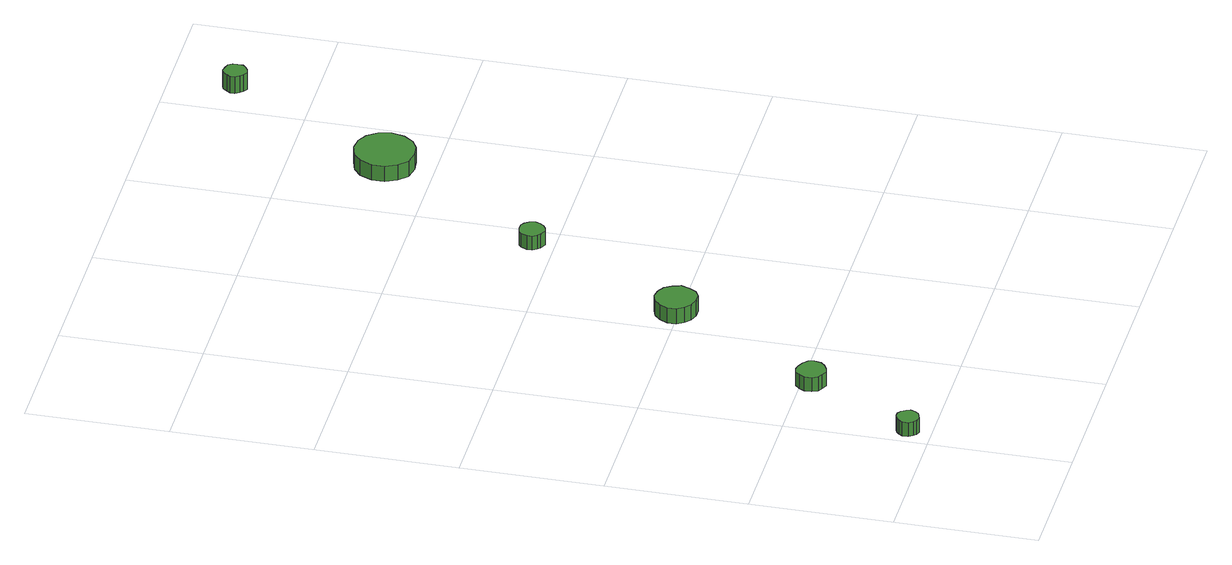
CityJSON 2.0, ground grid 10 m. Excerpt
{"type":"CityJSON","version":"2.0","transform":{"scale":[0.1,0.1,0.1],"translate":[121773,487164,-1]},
"CityObjects":{
"tree1":{"type":"SolitaryVegetationObject","attributes":{"function":"something"},"geometry":[{"type":"MultiSurface","lod":"1","boundaries":[[[0,1,2,3,4,5,6,7,8,9,10,11,12,13,14]],[[15,16,17,18,19,20,21,22,23,24,25,26,27,28,29]],[[0,29,28,1]],[[1,28,27,2]],[[2,27,26,3]],[[3,26,25,4]],[[4,25,24,5]],[[5,24,23,6]],[[6,23,22,7]],[[7,22,21,8]],[[8,21,20,9]],[[9,20,19,10]],[[10,19,18,11]],[[11,18,17,12]],[[12,17,16,13]],[[13,16,15,14]],[[14,15,29,0]]]}]},
"tree2":{"type":"SolitaryVegetationObject","attributes":{"function":"something"},"geometry":[{"type":"MultiSurface","lod":"1","boundaries":[[[30,31,32,33,34,35,36,37,38,39,40,41,42,43,44]],[[45,46,47,48,49,50,51,52,53,54,55,56,57,58,59]],[[30,59,58,31]],[[31,58,57,32]],[[32,57,56,33]],[[33,56,55,34]],[[34,55,54,35]],[[35,54,53,36]],[[36,53,52,37]],[[37,52,51,38]],[[38,51,50,39]],[[39,50,49,40]],[[40,49,48,41]],[[41,48,47,42]],[[42,47,46,43]],[[43,46,45,44]],[[44,45,59,30]]]}]},
"tree3":{"type":"SolitaryVegetationObject","attributes":{"function":"something"},"geometry":[{"type":"MultiSurface","lod":"1","boundaries":[[[60,61,62,63,64,65,66,67,68,69,70,71,72,73,74]],[[75,76,77,78,79,80,81,82,83,84,85,86,87,88,89]],[[60,89,88,61]],[[61,88,87,62]],[[62,87,86,63]],[[63,86,85,64]],[[64,85,84,65]],[[65,84,83,66]],[[66,83,82,67]],[[67,82,81,68]],[[68,81,80,69]],[[69,80,79,70]],[[70,79,78,71]],[[71,78,77,72]],[[72,77,76,73]],[[73,76,75,74]],[[74,75,89,60]]]}]},
"tree4":{"type":"SolitaryVegetationObject","attributes":{"function":"something"},"geometry":[{"type":"MultiSurface","lod":"1","boundaries":[[[90,91,92,93,94,95,96,97,98,99,100,101,102,103,104]],[[105,106,107,108,109,110,111,112,113,114,115,116,117,118,119]],[[90,119,118,91]],[[91,118,117,92]],[[92,117,116,93]],[[93,116,115,94]],[[94,115,114,95]],[[95,114,113,96]],[[96,113,112,97]],[[97,112,111,98]],[[98,111,110,99]],[[99,110,109,100]],[[100,109,108,101]],[[101,108,107,102]],[[102,107,106,103]],[[103,106,105,104]],[[104,105,119,90]]]}]},
"tree5":{"type":"SolitaryVegetationObject","attributes":{"function":"something"},"geometry":[{"type":"MultiSurface","lod":"1","boundaries":[[[120,121,122,123,124,125,126,127,128,129,130,131,132,133,134]],[[135,136,137,138,139,140,141,142,143,144,145,146,147,148,149]],[[120,149,148,121]],[[121,148,147,122]],[[122,147,146,123]],[[123,146,145,124]],[[124,145,144,125]],[[125,144,143,126]],[[126,143,142,127]],[[127,142,141,128]],[[128,141,140,129]],[[129,140,139,130]],[[130,139,138,131]],[[131,138,137,132]],[[132,137,136,133]],[[133,136,135,134]],[[134,135,149,120]]]}]},
"tree6":{"type":"SolitaryVegetationObject","attributes":{"function":"something"},"geometry":[{"type":"MultiSurface","lod":"1","boundaries":[[[150,151,152,153,154,155,156,157,158,159,160,161,162,163,164]],[[165,166,167,168,169,170,171,172,173,174,175,176,177,178,179]],[[150,179,178,151]],[[151,178,177,152]],[[152,177,176,153]],[[153,176,175,154]],[[154,175,174,155]],[[155,174,173,156]],[[156,173,172,157]],[[157,172,171,158]],[[158,171,170,159]],[[159,170,169,160]],[[160,169,168,161]],[[161,168,167,162]],[[162,167,166,163]],[[163,166,165,164]],[[164,165,179,150]]]}]}
},
"vertices":[
[23,17,16],[22,20,16],[20,23,16],[17,25,16],[14,25,16],[11,24,16],[9,22,16],[7,19,16],[7,15,16],[9,12,16],[11,10,16],[14,9,16],[17,10,16],[20,11,16],[22,14,16],[22,14,5],[20,11,5],[17,10,5],[14,9,5],[11,10,5],[9,12,5],[7,15,5],[7,19,5],[9,22,5],[11,24,5],[14,25,5],[17,25,5],[20,23,5],[22,20,5],[23,17,5],
[68,94,16],[67,98,16],[64,101,16],[60,103,16],[56,104,16],[52,103,16],[49,100,16],[47,96,16],[47,91,16],[49,87,16],[52,85,16],[56,83,16],[60,84,16],[64,86,16],[67,89,16],[67,89,5],[64,86,5],[60,84,5],[56,83,5],[52,85,5],[49,87,5],[47,91,5],[47,96,5],[49,100,5],[52,103,5],[56,104,5],[60,103,5],[64,101,5],[67,98,5],[68,94,5],
[138,202,17],[136,208,17],[133,213,17],[128,216,17],[122,217,17],[116,215,17],[112,211,17],[109,205,17],[109,199,17],[112,194,17],[116,190,17],[122,188,17],[128,188,17],[133,191,17],[136,196,17],[136,196,5],[133,191,5],[128,188,5],[122,188,5],[116,190,5],[112,194,5],[109,199,5],[109,205,5],[112,211,5],[116,215,5],[122,217,5],[128,216,5],[133,213,5],[136,208,5],[138,202,5],
[195,316,16],[194,320,16],[192,323,16],[189,325,16],[185,325,16],[181,324,16],[179,322,16],[177,318,16],[177,314,16],[179,311,16],[181,309,16],[185,307,16],[189,308,16],[192,310,16],[194,313,16],[194,313,5],[192,310,5],[189,308,5],[185,307,5],[181,309,5],[179,311,5],[177,314,5],[177,318,5],[179,322,5],[181,324,5],[185,325,5],[189,325,5],[192,323,5],[194,320,5],[195,316,5],
[280,435,17],[278,444,17],[273,451,17],[266,455,17],[257,456,17],[248,453,17],[242,448,17],[238,439,17],[238,430,17],[242,422,17],[248,416,17],[257,414,17],[266,415,17],[273,419,17],[278,426,17],[278,426,5],[273,419,5],[266,415,5],[257,414,5],[248,416,5],[242,422,5],[238,430,5],[238,439,5],[242,448,5],[248,453,5],[257,456,5],[266,455,5],[273,451,5],[278,444,5],[280,435,5],
[337,555,19],[337,558,19],[335,561,19],[332,562,19],[328,563,19],[325,562,19],[323,559,19],[321,556,19],[321,553,19],[323,550,19],[325,548,19],[328,546,19],[332,547,19],[335,549,19],[337,551,19],[337,551,6],[335,549,6],[332,547,6],[328,546,6],[325,548,6],[323,550,6],[321,553,6],[321,556,6],[323,559,6],[325,562,6],[328,563,6],[332,562,6],[335,561,6],[337,558,6],[337,555,6]
]}
